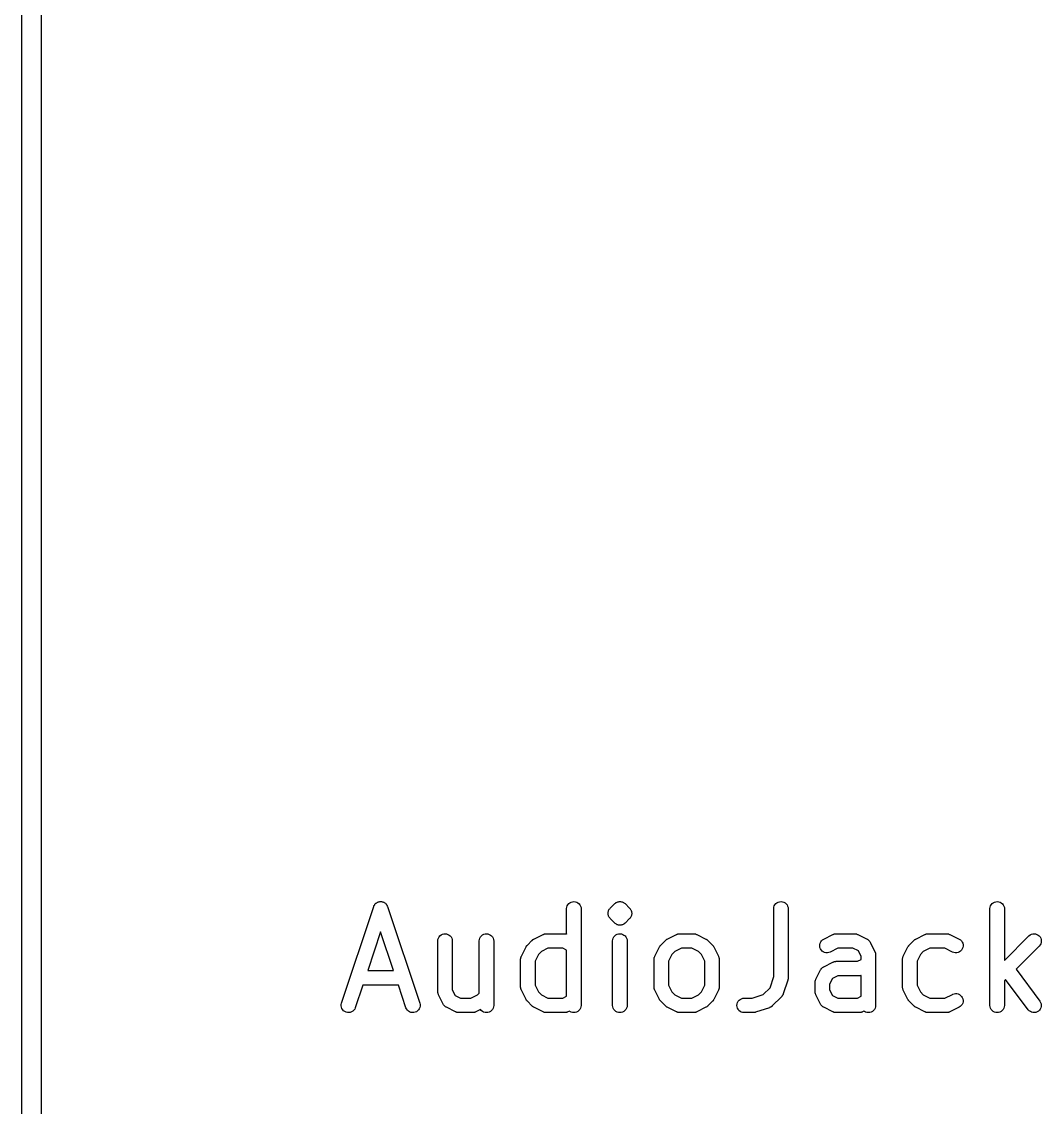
# Model space of a CAD drawing. Extents: x 18 to 40, y -182 to -6.
# Drawn here: x 18.4 to 28.95, y -139.27 to -128.04 of the extents above; entities that cross this region are included whole.
import ezdxf

# ---------------------------------------------------------------- set-up
doc = ezdxf.new("R2010")
doc.units = 0
doc.layers.add('BLACK', color=7, linetype='CONTINUOUS')

msp = doc.modelspace()

# ---------------------------------------------------------------- linework, layer by layer
at = {"layer": 'BLACK', "linetype": 'CONTINUOUS'}
for p, q in [((18.4004, -181.763), (18.4004, -5.7732)), ((18.6004, -5.8683), (18.6004, -181.668)), ((22.0661, -137.157), (22.0678, -137.156)), ((22.0678, -137.156), (22.0694, -137.155)), ((22.0694, -137.155), (22.0739, -137.152)), ((22.0739, -137.152), (22.0781, -137.149)), ((22.0781, -137.149), (22.0801, -137.148)), ((22.0801, -137.148), (22.0819, -137.147)), ((22.0819, -137.147), (22.0868, -137.145)), ((22.0868, -137.145), (22.0915, -137.143)), ((22.0915, -137.143), (22.0936, -137.143)), ((22.0936, -137.143), (22.0956, -137.142)), ((22.0956, -137.142), (22.1007, -137.141)), ((22.1007, -137.141), (22.1058, -137.14)), ((22.1058, -137.14), (22.108, -137.14)), ((22.108, -137.14), (22.1101, -137.14)), ((22.1101, -137.14), (22.1153, -137.14)), ((22.1153, -137.14), (22.1204, -137.14)), ((22.1204, -137.14), (22.1226, -137.14)), ((22.1226, -137.14), (22.1247, -137.14)), ((22.1247, -137.14), (22.1298, -137.141)), ((22.1298, -137.141), (22.1349, -137.142)), ((22.1349, -137.142), (22.1369, -137.143)), ((22.1369, -137.143), (22.139, -137.143)), ((22.139, -137.143), (22.1437, -137.146)), ((22.1437, -137.146), (22.1485, -137.147)), ((22.1485, -137.147), (22.1503, -137.149)), ((22.1503, -137.149), (22.1523, -137.149)), ((22.1523, -137.149), (22.1565, -137.152)), ((22.1565, -137.152), (22.1609, -137.155)), ((22.1609, -137.155), (22.1624, -137.157)), ((24.0623, -137.161), (24.0737, -137.152)), ((24.0737, -137.152), (24.0866, -137.145)), ((24.0866, -137.145), (24.1007, -137.141)), ((24.1007, -137.141), (24.1153, -137.139)), ((24.1153, -137.139), (24.1298, -137.141)), ((24.1298, -137.141), (24.1438, -137.145)), ((24.1438, -137.145), (24.1567, -137.152)), ((24.1567, -137.152), (24.168, -137.162)), ((24.5386, -137.161), (24.5441, -137.156)), ((24.5441, -137.156), (24.5496, -137.152)), ((24.5496, -137.152), (24.5498, -137.152)), ((24.5498, -137.152), (24.5499, -137.152)), ((24.5499, -137.152), (24.55, -137.152)), ((24.55, -137.152), (24.5501, -137.151)), ((24.5501, -137.151), (24.5563, -137.148)), ((24.5563, -137.148), (24.5626, -137.145)), ((24.5626, -137.145), (24.5627, -137.145)), ((24.5627, -137.145), (24.5628, -137.145)), ((24.5628, -137.145), (24.563, -137.145)), ((24.563, -137.145), (24.5631, -137.145)), ((24.5631, -137.145), (24.5699, -137.143)), ((24.5699, -137.143), (24.5766, -137.141)), ((24.5766, -137.141), (24.5767, -137.141)), ((24.5767, -137.141), (24.5769, -137.141)), ((24.5769, -137.141), (24.577, -137.141)), ((24.577, -137.141), (24.5771, -137.141)), ((24.5771, -137.141), (24.5842, -137.14)), ((24.5842, -137.14), (24.5912, -137.139)), ((24.5912, -137.139), (24.5913, -137.139)), ((24.5913, -137.139), (24.5915, -137.139)), ((24.5915, -137.139), (24.5916, -137.139)), ((24.5916, -137.139), (24.5917, -137.139)), ((24.5917, -137.139), (24.5987, -137.14)), ((24.5987, -137.14), (24.6058, -137.141)), ((24.6058, -137.141), (24.6059, -137.141)), ((24.6059, -137.141), (24.606, -137.141)), ((24.606, -137.141), (24.6061, -137.141)), ((24.6061, -137.141), (24.6063, -137.141)), ((24.6063, -137.141), (24.613, -137.143)), ((24.613, -137.143), (24.6198, -137.145)), ((24.6198, -137.145), (24.6199, -137.145)), ((24.6199, -137.145), (24.62, -137.145)), ((24.62, -137.145), (24.6201, -137.145)), ((24.6201, -137.145), (24.6202, -137.145)), ((24.6202, -137.145), (24.6265, -137.149)), ((24.6265, -137.149), (24.6327, -137.152)), ((24.6327, -137.152), (24.6328, -137.152)), ((24.6328, -137.152), (24.6329, -137.152)), ((24.6329, -137.152), (24.633, -137.152)), ((24.633, -137.152), (24.6331, -137.152)), ((24.6331, -137.152), (24.6385, -137.157)), ((26.2051, -137.161), (26.2165, -137.152)), ((26.2165, -137.152), (26.2295, -137.145)), ((26.2295, -137.145), (26.2435, -137.141)), ((26.2435, -137.141), (26.2581, -137.139)), ((26.2581, -137.139), (26.2727, -137.141)), ((26.2727, -137.141), (26.2867, -137.145)), ((26.2867, -137.145), (26.2995, -137.152)), ((26.2995, -137.152), (26.3108, -137.162)), ((28.4432, -137.161), (28.4546, -137.152)), ((28.4546, -137.152), (28.4676, -137.145)), ((28.4676, -137.145), (28.4816, -137.141)), ((28.4816, -137.141), (28.4962, -137.139)), ((28.4962, -137.139), (28.5108, -137.141)), ((28.5108, -137.141), (28.5248, -137.145)), ((28.5248, -137.145), (28.5376, -137.152)), ((28.5376, -137.152), (28.5489, -137.162)), ((21.7103, -138.191), (22.0436, -137.191)), ((22.0436, -137.191), (22.0439, -137.19)), ((22.0439, -137.19), (22.0461, -137.185)), ((22.0461, -137.185), (22.048, -137.18)), ((22.048, -137.18), (22.0492, -137.178)), ((22.0492, -137.178), (22.0501, -137.176)), ((22.0501, -137.176), (22.0531, -137.172)), ((22.0531, -137.172), (22.0559, -137.168)), ((22.0559, -137.168), (22.0574, -137.166)), ((22.0574, -137.166), (22.0587, -137.165)), ((22.0587, -137.165), (22.0625, -137.161)), ((22.0625, -137.161), (22.0661, -137.157)), ((22.1624, -137.157), (22.1642, -137.158)), ((22.1642, -137.158), (22.1677, -137.162)), ((22.1677, -137.162), (22.1715, -137.165)), ((22.1715, -137.165), (22.1727, -137.167)), ((22.1727, -137.167), (22.1742, -137.169)), ((22.1742, -137.169), (22.1769, -137.173)), ((22.1769, -137.173), (22.1799, -137.177)), ((22.1799, -137.177), (22.1808, -137.179)), ((22.1808, -137.179), (22.1819, -137.181)), ((22.1819, -137.181), (22.1838, -137.186)), ((22.1838, -137.186), (22.1859, -137.191)), ((22.1859, -137.191), (22.5192, -138.191)), ((24.0397, -137.213), (24.0414, -137.199)), ((24.0397, -137.214), (24.0397, -137.213)), ((24.0397, -137.476), (24.0397, -137.214)), ((24.0414, -137.199), (24.0458, -137.185)), ((24.0458, -137.185), (24.0529, -137.172)), ((24.0529, -137.172), (24.0623, -137.161)), ((24.168, -137.162), (24.1772, -137.173)), ((24.1772, -137.173), (24.1841, -137.186)), ((24.1841, -137.186), (24.1883, -137.2)), ((24.1883, -137.2), (24.1897, -137.214)), ((24.1897, -137.214), (24.1897, -138.214)), ((24.4683, -137.261), (24.4691, -137.254)), ((24.4683, -137.262), (24.4683, -137.261)), ((24.4683, -137.261), (24.4683, -137.261)), ((24.469, -137.269), (24.4683, -137.262)), ((24.4691, -137.254), (24.4698, -137.247)), ((24.4698, -137.247), (24.4699, -137.247)), ((24.4699, -137.247), (24.472, -137.24)), ((24.4699, -137.247), (24.4699, -137.247)), ((24.472, -137.24), (24.4741, -137.233)), ((24.4741, -137.233), (24.4742, -137.233)), ((24.4742, -137.233), (24.4743, -137.233)), ((24.4743, -137.233), (24.4777, -137.226)), ((24.4777, -137.226), (24.481, -137.22)), ((24.481, -137.22), (24.4811, -137.22)), ((24.4811, -137.22), (24.4813, -137.22)), ((24.4813, -137.22), (24.4858, -137.214)), ((24.4858, -137.214), (24.4903, -137.209)), ((24.4903, -137.209), (24.5379, -137.161)), ((24.5379, -137.161), (24.5383, -137.161)), ((24.5383, -137.161), (24.5383, -137.161)), ((24.5383, -137.161), (24.5383, -137.161)), ((24.5383, -137.161), (24.5384, -137.161)), ((24.5384, -137.161), (24.5385, -137.161)), ((24.5385, -137.161), (24.5385, -137.161)), ((24.5385, -137.161), (24.5386, -137.161)), ((24.6385, -137.157), (24.644, -137.161)), ((24.644, -137.161), (24.6916, -137.209)), ((24.6916, -137.209), (24.6919, -137.209)), ((24.6919, -137.209), (24.6919, -137.209)), ((24.6919, -137.209), (24.692, -137.209)), ((24.692, -137.209), (24.6923, -137.21)), ((24.6923, -137.21), (24.6968, -137.215)), ((24.6968, -137.215), (24.7012, -137.221)), ((24.7012, -137.221), (24.7013, -137.221)), ((24.7013, -137.221), (24.7014, -137.221)), ((24.7014, -137.221), (24.7047, -137.227)), ((24.7047, -137.227), (24.708, -137.234)), ((24.708, -137.234), (24.7081, -137.234)), ((24.7081, -137.234), (24.7082, -137.234)), ((24.7082, -137.234), (24.7102, -137.241)), ((24.7102, -137.241), (24.7122, -137.248)), ((24.7122, -137.248), (24.7122, -137.248)), ((24.7122, -137.248), (24.7123, -137.248)), ((24.7123, -137.248), (24.7129, -137.255)), ((24.7135, -137.263), (24.7128, -137.27)), ((24.7129, -137.255), (24.7135, -137.262)), ((24.7135, -137.262), (24.7135, -137.263)), ((24.7135, -137.263), (24.7135, -137.263)), ((26.1826, -137.213), (26.1842, -137.199)), ((26.1826, -137.214), (26.1826, -137.213)), ((26.1826, -137.916), (26.1826, -137.214)), ((26.1842, -137.199), (26.1887, -137.185)), ((26.1887, -137.185), (26.1957, -137.172)), ((26.1957, -137.172), (26.2051, -137.161)), ((26.3108, -137.162), (26.3201, -137.173)), ((26.3201, -137.173), (26.3269, -137.186)), ((26.3269, -137.186), (26.3312, -137.2)), ((26.3312, -137.2), (26.3326, -137.214)), ((26.3326, -137.214), (26.3326, -137.929)), ((28.4207, -137.213), (28.4223, -137.199)), ((28.4207, -137.214), (28.4207, -137.213)), ((28.4207, -138.214), (28.4207, -137.214)), ((28.4223, -137.199), (28.4268, -137.185)), ((28.4268, -137.185), (28.4338, -137.172)), ((28.4338, -137.172), (28.4432, -137.161)), ((28.5489, -137.162), (28.5582, -137.173)), ((28.5582, -137.173), (28.565, -137.186)), ((28.565, -137.186), (28.5693, -137.2)), ((28.5693, -137.2), (28.5707, -137.214)), ((28.5707, -137.214), (28.5707, -137.748)), ((24.4696, -137.276), (24.469, -137.269)), ((24.4697, -137.276), (24.4696, -137.276)), ((24.4717, -137.283), (24.4697, -137.276)), ((24.4697, -137.276), (24.4697, -137.276)), ((24.4737, -137.29), (24.4717, -137.283)), ((24.4738, -137.29), (24.4737, -137.29)), ((24.4739, -137.29), (24.4738, -137.29)), ((24.4772, -137.297), (24.4739, -137.29)), ((24.4804, -137.303), (24.4772, -137.297)), ((24.4806, -137.303), (24.4804, -137.303)), ((24.4807, -137.303), (24.4806, -137.303)), ((24.4852, -137.309), (24.4807, -137.303)), ((24.4895, -137.314), (24.4852, -137.309)), ((24.4899, -137.315), (24.4895, -137.314)), ((24.4903, -137.315), (24.4899, -137.315)), ((24.4899, -137.315), (24.4899, -137.315)), ((24.4899, -137.315), (24.4899, -137.315)), ((24.5379, -137.363), (24.4903, -137.315)), ((24.5433, -137.367), (24.5379, -137.363)), ((24.5488, -137.372), (24.5433, -137.367)), ((24.5489, -137.372), (24.5488, -137.372)), ((24.549, -137.372), (24.5489, -137.372)), ((24.5491, -137.372), (24.549, -137.372)), ((24.5492, -137.372), (24.5491, -137.372)), ((24.5554, -137.375), (24.5492, -137.372)), ((24.5616, -137.379), (24.5554, -137.375)), ((24.5617, -137.379), (24.5616, -137.379)), ((24.5619, -137.379), (24.5617, -137.379)), ((24.562, -137.379), (24.5619, -137.379)), ((24.5621, -137.379), (24.562, -137.379)), ((24.5688, -137.381), (24.5621, -137.379)), ((24.6188, -137.379), (24.6119, -137.381)), ((24.6189, -137.379), (24.6188, -137.379)), ((24.619, -137.379), (24.6189, -137.379)), ((24.6191, -137.379), (24.619, -137.379)), ((24.6193, -137.379), (24.6191, -137.379)), ((24.6255, -137.376), (24.6193, -137.379)), ((24.6318, -137.373), (24.6255, -137.376)), ((24.6319, -137.372), (24.6318, -137.373)), ((24.632, -137.372), (24.6319, -137.372)), ((24.6321, -137.372), (24.632, -137.372)), ((24.6322, -137.372), (24.6321, -137.372)), ((24.6377, -137.368), (24.6322, -137.372)), ((24.6432, -137.363), (24.6377, -137.368)), ((24.6434, -137.363), (24.6432, -137.363)), ((24.6436, -137.363), (24.6434, -137.363)), ((24.6434, -137.363), (24.6434, -137.363)), ((24.6434, -137.363), (24.6434, -137.363)), ((24.644, -137.363), (24.6436, -137.363)), ((24.6436, -137.363), (24.6436, -137.363)), ((24.6436, -137.363), (24.6436, -137.363)), ((24.6916, -137.315), (24.644, -137.363)), ((24.6961, -137.31), (24.6916, -137.315)), ((24.7006, -137.304), (24.6961, -137.31)), ((24.7007, -137.304), (24.7006, -137.304)), ((24.7009, -137.304), (24.7007, -137.304)), ((24.7042, -137.298), (24.7009, -137.304)), ((24.7076, -137.291), (24.7042, -137.298)), ((24.7077, -137.291), (24.7076, -137.291)), ((24.7078, -137.291), (24.7077, -137.291)), ((24.7099, -137.284), (24.7078, -137.291)), ((24.712, -137.277), (24.7099, -137.284)), ((24.7121, -137.277), (24.712, -137.277)), ((24.712, -137.277), (24.712, -137.277)), ((24.7128, -137.27), (24.7121, -137.277)), ((22.1147, -137.452), (21.9807, -137.854)), ((22.2488, -137.854), (22.1147, -137.452)), ((22.7289, -137.494), (22.7403, -137.485)), ((22.7403, -137.485), (22.7533, -137.478)), ((22.7533, -137.478), (22.7674, -137.474)), ((22.7674, -137.474), (22.7819, -137.473)), ((22.7819, -137.473), (22.7965, -137.474)), ((22.7965, -137.474), (22.8105, -137.479)), ((22.8105, -137.479), (22.8233, -137.486)), ((22.8233, -137.486), (22.8346, -137.495)), ((23.1575, -137.494), (23.1689, -137.485)), ((23.1689, -137.485), (23.1819, -137.478)), ((23.1819, -137.478), (23.1959, -137.474)), ((23.1959, -137.474), (23.2105, -137.473)), ((23.2105, -137.473), (23.2251, -137.474)), ((23.2251, -137.474), (23.239, -137.479)), ((23.239, -137.479), (23.2519, -137.486)), ((23.2519, -137.486), (23.2632, -137.495)), ((23.7002, -137.528), (23.7955, -137.481)), ((23.7955, -137.481), (23.7964, -137.48)), ((23.7964, -137.48), (23.7985, -137.479)), ((23.7985, -137.479), (23.8004, -137.478)), ((23.8004, -137.478), (23.8054, -137.477)), ((23.8054, -137.477), (23.8102, -137.475)), ((23.8102, -137.475), (23.8123, -137.475)), ((23.8123, -137.475), (23.8145, -137.474)), ((23.8145, -137.474), (23.8196, -137.474)), ((23.8196, -137.474), (23.8246, -137.473)), ((23.8246, -137.473), (23.8268, -137.473)), ((23.8268, -137.473), (23.829, -137.473)), ((23.829, -137.473), (24.0195, -137.473)), ((24.0195, -137.473), (24.0205, -137.473)), ((24.0205, -137.473), (24.0227, -137.473)), ((24.0227, -137.473), (24.0249, -137.473)), ((24.0249, -137.473), (24.03, -137.474)), ((24.03, -137.474), (24.0351, -137.474)), ((24.0351, -137.474), (24.0372, -137.475)), ((24.0372, -137.475), (24.0394, -137.475)), ((24.0394, -137.475), (24.0397, -137.476)), ((24.5385, -137.494), (24.5499, -137.485)), ((24.5499, -137.485), (24.5628, -137.478)), ((24.5628, -137.478), (24.5769, -137.474)), ((24.5756, -137.383), (24.5688, -137.381)), ((24.5757, -137.383), (24.5756, -137.383)), ((24.5758, -137.383), (24.5757, -137.383)), ((24.576, -137.383), (24.5758, -137.383)), ((24.5761, -137.383), (24.576, -137.383)), ((24.5831, -137.384), (24.5761, -137.383)), ((24.5769, -137.474), (24.5915, -137.473)), ((24.5901, -137.385), (24.5831, -137.384)), ((24.5903, -137.385), (24.5901, -137.385)), ((24.5904, -137.385), (24.5903, -137.385)), ((24.5905, -137.385), (24.5904, -137.385)), ((24.5907, -137.385), (24.5905, -137.385)), ((24.5977, -137.384), (24.5907, -137.385)), ((24.5915, -137.473), (24.606, -137.474)), ((24.6047, -137.383), (24.5977, -137.384)), ((24.6049, -137.383), (24.6047, -137.383)), ((24.605, -137.383), (24.6049, -137.383)), ((24.6051, -137.383), (24.605, -137.383)), ((24.6052, -137.383), (24.6051, -137.383)), ((24.6119, -137.381), (24.6052, -137.383)), ((24.606, -137.474), (24.62, -137.479)), ((24.62, -137.479), (24.6329, -137.486)), ((24.6329, -137.486), (24.6441, -137.495)), ((25.0812, -137.528), (25.1764, -137.481)), ((25.1764, -137.481), (25.1774, -137.48)), ((25.1774, -137.48), (25.1794, -137.479)), ((25.1794, -137.479), (25.1814, -137.478)), ((25.1814, -137.478), (25.1863, -137.477)), ((25.1863, -137.477), (25.1911, -137.475)), ((25.1911, -137.475), (25.1933, -137.475)), ((25.1933, -137.475), (25.1954, -137.474)), ((25.1954, -137.474), (25.2005, -137.474)), ((25.2005, -137.474), (25.2056, -137.473)), ((25.2056, -137.473), (25.2078, -137.473)), ((25.2078, -137.473), (25.21, -137.473)), ((25.21, -137.473), (25.3528, -137.473)), ((25.3528, -137.473), (25.3539, -137.473)), ((25.3539, -137.473), (25.3561, -137.473)), ((25.3561, -137.473), (25.3583, -137.473)), ((25.3583, -137.473), (25.3633, -137.474)), ((25.3633, -137.474), (25.3684, -137.474)), ((25.3684, -137.474), (25.3705, -137.475)), ((25.3705, -137.475), (25.3727, -137.475)), ((25.3727, -137.475), (25.3775, -137.477)), ((25.3775, -137.477), (25.3824, -137.479)), ((25.3824, -137.479), (25.3843, -137.48)), ((25.3843, -137.48), (25.3864, -137.481)), ((25.3864, -137.481), (25.4816, -137.528)), ((26.7002, -137.528), (26.7955, -137.481)), ((26.7955, -137.481), (26.7964, -137.48)), ((26.7964, -137.48), (26.7985, -137.479)), ((26.7985, -137.479), (26.8004, -137.478)), ((26.8004, -137.478), (26.8054, -137.477)), ((26.8054, -137.477), (26.8102, -137.475)), ((26.8102, -137.475), (26.8123, -137.475)), ((26.8123, -137.475), (26.8145, -137.474)), ((26.8145, -137.474), (26.8196, -137.474)), ((26.8196, -137.474), (26.8246, -137.473)), ((26.8246, -137.473), (26.8268, -137.473)), ((26.8268, -137.473), (26.829, -137.473)), ((26.829, -137.473), (27.0195, -137.473)), ((27.0195, -137.473), (27.0205, -137.473)), ((27.0205, -137.473), (27.0227, -137.473)), ((27.0227, -137.473), (27.0249, -137.473)), ((27.0249, -137.473), (27.03, -137.474)), ((27.03, -137.474), (27.0351, -137.474)), ((27.0351, -137.474), (27.0372, -137.475)), ((27.0372, -137.475), (27.0394, -137.475)), ((27.0394, -137.475), (27.0442, -137.477)), ((27.0442, -137.477), (27.049, -137.479)), ((27.049, -137.479), (27.051, -137.48)), ((27.051, -137.48), (27.053, -137.481)), ((27.053, -137.481), (27.1483, -137.528)), ((27.6526, -137.528), (27.7479, -137.481)), ((27.7479, -137.481), (27.7488, -137.48)), ((27.7488, -137.48), (27.7509, -137.479)), ((27.7509, -137.479), (27.7528, -137.478)), ((27.7528, -137.478), (27.7577, -137.477)), ((27.7577, -137.477), (27.7625, -137.475)), ((27.7625, -137.475), (27.7647, -137.475)), ((27.7647, -137.475), (27.7668, -137.474)), ((27.7668, -137.474), (27.7719, -137.474)), ((27.7719, -137.474), (27.777, -137.473)), ((27.777, -137.473), (27.7792, -137.473)), ((27.7792, -137.473), (27.7814, -137.473)), ((27.7814, -137.473), (27.9719, -137.473)), ((27.9719, -137.473), (27.9729, -137.473)), ((27.9729, -137.473), (27.9751, -137.473)), ((27.9751, -137.473), (27.9773, -137.473)), ((27.9773, -137.473), (27.9824, -137.474)), ((27.9824, -137.474), (27.9875, -137.474)), ((27.9875, -137.474), (27.9896, -137.475)), ((27.9896, -137.475), (27.9918, -137.475)), ((27.9918, -137.475), (27.9965, -137.477)), ((27.9965, -137.477), (28.0014, -137.479)), ((28.0014, -137.479), (28.0034, -137.48)), ((28.0034, -137.48), (28.0054, -137.481)), ((28.0054, -137.481), (28.1007, -137.528)), ((28.8244, -137.494), (28.8358, -137.485)), ((28.8358, -137.485), (28.8488, -137.478)), ((28.8488, -137.478), (28.8628, -137.474)), ((28.8628, -137.474), (28.8774, -137.473)), ((28.8774, -137.473), (28.892, -137.474)), ((28.892, -137.474), (28.9059, -137.479)), ((28.9059, -137.479), (28.9188, -137.486)), ((28.9188, -137.486), (28.93, -137.495)), ((22.7064, -137.547), (22.708, -137.532)), ((22.7064, -137.548), (22.7064, -137.547)), ((22.7064, -138.072), (22.7064, -137.548)), ((22.708, -137.532), (22.7125, -137.518)), ((22.7125, -137.518), (22.7195, -137.505)), ((22.7195, -137.505), (22.7289, -137.494)), ((22.8346, -137.495), (22.8439, -137.506)), ((22.8439, -137.506), (22.8507, -137.519)), ((22.8507, -137.519), (22.855, -137.533)), ((22.855, -137.533), (22.8564, -137.548)), ((22.8564, -137.548), (22.8564, -138.054)), ((23.135, -137.547), (23.1366, -137.532)), ((23.135, -137.548), (23.135, -137.547)), ((23.135, -138.088), (23.135, -137.548)), ((23.1366, -137.532), (23.141, -137.518)), ((23.141, -137.518), (23.1481, -137.505)), ((23.1481, -137.505), (23.1575, -137.494)), ((23.2632, -137.495), (23.2724, -137.506)), ((23.2724, -137.506), (23.2793, -137.519)), ((23.2793, -137.519), (23.2835, -137.533)), ((23.2835, -137.533), (23.285, -137.548)), ((23.285, -137.548), (23.285, -138.214)), ((23.6196, -137.608), (23.6219, -137.605)), ((23.6219, -137.605), (23.6238, -137.601)), ((23.6238, -137.601), (23.6258, -137.599)), ((23.6258, -137.599), (23.6275, -137.596)), ((23.6275, -137.596), (23.6305, -137.593)), ((23.6305, -137.593), (23.6331, -137.59)), ((23.6331, -137.59), (23.6808, -137.542)), ((23.6808, -137.542), (23.6815, -137.542)), ((23.6815, -137.542), (23.6848, -137.539)), ((23.6848, -137.539), (23.6879, -137.536)), ((23.6879, -137.536), (23.6905, -137.534)), ((23.6905, -137.534), (23.6929, -137.532)), ((23.6929, -137.532), (23.6967, -137.53)), ((23.6967, -137.53), (23.7002, -137.528)), ((24.5159, -137.547), (24.5176, -137.532)), ((24.5159, -137.548), (24.5159, -137.547)), ((24.5159, -138.214), (24.5159, -137.548)), ((24.5176, -137.532), (24.522, -137.518)), ((24.522, -137.518), (24.529, -137.505)), ((24.529, -137.505), (24.5385, -137.494)), ((24.6441, -137.495), (24.6534, -137.506)), ((24.6534, -137.506), (24.6603, -137.519)), ((24.6603, -137.519), (24.6645, -137.533)), ((24.6645, -137.533), (24.6659, -137.548)), ((24.6659, -137.548), (24.6659, -138.214)), ((25.0005, -137.608), (25.0028, -137.605)), ((25.0028, -137.605), (25.0048, -137.601)), ((25.0048, -137.601), (25.0068, -137.599)), ((25.0068, -137.599), (25.0085, -137.596)), ((25.0085, -137.596), (25.0114, -137.593)), ((25.0114, -137.593), (25.0141, -137.59)), ((25.0141, -137.59), (25.0617, -137.542)), ((25.0617, -137.542), (25.0624, -137.542)), ((25.0624, -137.542), (25.0657, -137.539)), ((25.0657, -137.539), (25.0688, -137.536)), ((25.0688, -137.536), (25.0715, -137.534)), ((25.0715, -137.534), (25.0739, -137.532)), ((25.0739, -137.532), (25.0776, -137.53)), ((25.0776, -137.53), (25.0812, -137.528)), ((25.4816, -137.528), (25.4825, -137.529)), ((25.4825, -137.529), (25.4861, -137.531)), ((25.4861, -137.531), (25.4898, -137.533)), ((25.4898, -137.533), (25.4922, -137.535)), ((25.4922, -137.535), (25.4948, -137.537)), ((25.4948, -137.537), (25.4978, -137.54)), ((25.4978, -137.54), (25.5011, -137.542)), ((25.5011, -137.542), (25.5487, -137.59)), ((25.5487, -137.59), (25.5495, -137.591)), ((25.5495, -137.591), (25.5521, -137.594)), ((25.5521, -137.594), (25.555, -137.597)), ((25.555, -137.597), (25.5566, -137.6)), ((25.5566, -137.6), (25.5586, -137.602)), ((25.5586, -137.602), (25.5605, -137.606)), ((26.6589, -137.6), (26.6594, -137.586)), ((26.6613, -137.615), (26.6589, -137.6)), ((26.6594, -137.586), (26.6627, -137.571)), ((26.6627, -137.571), (26.6687, -137.558)), ((26.6687, -137.558), (26.6772, -137.546)), ((26.6772, -137.546), (26.6879, -137.536)), ((26.6879, -137.536), (26.7002, -137.528)), ((27.1483, -137.528), (27.1492, -137.529)), ((27.1492, -137.529), (27.1506, -137.53)), ((27.1506, -137.53), (27.1521, -137.53)), ((27.1521, -137.53), (27.1567, -137.534)), ((27.1567, -137.534), (27.1615, -137.537)), ((27.1615, -137.537), (27.1627, -137.538)), ((27.1627, -137.538), (27.164, -137.539)), ((27.164, -137.539), (27.1679, -137.543)), ((27.1679, -137.543), (27.172, -137.547)), ((27.172, -137.547), (27.1729, -137.548)), ((27.1729, -137.548), (27.174, -137.549)), ((27.174, -137.549), (27.1771, -137.554)), ((27.1771, -137.554), (27.1803, -137.559)), ((27.1803, -137.559), (27.181, -137.56)), ((27.181, -137.56), (27.1818, -137.562)), ((27.1818, -137.562), (27.2294, -137.657)), ((27.5719, -137.608), (27.5742, -137.605)), ((27.5742, -137.605), (27.5762, -137.601)), ((27.5762, -137.601), (27.5782, -137.599)), ((27.5782, -137.599), (27.5799, -137.596)), ((27.5799, -137.596), (27.5828, -137.593)), ((27.5828, -137.593), (27.5855, -137.59)), ((27.5855, -137.59), (27.6331, -137.542)), ((27.6331, -137.542), (27.6339, -137.542)), ((27.6339, -137.542), (27.6372, -137.539)), ((27.6372, -137.539), (27.6402, -137.536)), ((27.6402, -137.536), (27.6429, -137.534)), ((27.6429, -137.534), (27.6453, -137.532)), ((27.6453, -137.532), (27.6491, -137.53)), ((27.6491, -137.53), (27.6526, -137.528)), ((28.1007, -137.528), (28.1016, -137.529)), ((28.1016, -137.529), (28.1139, -137.537)), ((28.1139, -137.537), (28.1244, -137.547)), ((28.1244, -137.547), (28.1327, -137.559)), ((28.1327, -137.559), (28.1385, -137.572)), ((28.1385, -137.572), (28.1416, -137.587)), ((28.1419, -137.601), (28.1393, -137.616)), ((28.1416, -137.587), (28.1419, -137.601)), ((28.5707, -137.748), (28.8236, -137.495)), ((28.9297, -137.601), (28.69, -137.84)), ((28.8236, -137.495), (28.8244, -137.494)), ((28.939, -137.589), (28.9297, -137.601)), ((28.93, -137.495), (28.9393, -137.506)), ((28.9459, -137.577), (28.939, -137.589)), ((28.9393, -137.506), (28.9461, -137.519)), ((28.9502, -137.563), (28.9459, -137.577)), ((28.9461, -137.519), (28.9503, -137.533)), ((28.9516, -137.548), (28.9502, -137.563)), ((28.9503, -137.533), (28.9516, -137.548)), ((23.5662, -137.718), (23.5681, -137.714)), ((23.5681, -137.714), (23.5696, -137.709)), ((23.5696, -137.709), (23.5707, -137.707)), ((23.5707, -137.707), (23.5715, -137.705)), ((23.5715, -137.705), (23.6191, -137.609)), ((23.6191, -137.609), (23.6196, -137.608)), ((23.7478, -137.687), (23.7135, -137.756)), ((23.7782, -137.657), (23.7478, -137.687)), ((23.8467, -137.623), (23.7782, -137.657)), ((24.0018, -137.623), (23.8467, -137.623)), ((24.0397, -137.642), (24.0018, -137.623)), ((24.0397, -138.12), (24.0397, -137.642)), ((24.9472, -137.718), (24.949, -137.714)), ((24.949, -137.714), (24.9506, -137.709)), ((24.9506, -137.709), (24.9516, -137.707)), ((24.9516, -137.707), (24.9524, -137.705)), ((24.9524, -137.705), (25, -137.609)), ((25, -137.609), (25.0005, -137.608)), ((25.1288, -137.687), (25.0945, -137.756)), ((25.1592, -137.657), (25.1288, -137.687)), ((25.2277, -137.623), (25.1592, -137.657)), ((25.3351, -137.623), (25.2277, -137.623)), ((25.4036, -137.657), (25.3351, -137.623)), ((25.4341, -137.687), (25.4036, -137.657)), ((25.4683, -137.756), (25.4341, -137.687)), ((25.5605, -137.606), (25.5628, -137.609)), ((25.5628, -137.609), (25.6104, -137.705)), ((25.6104, -137.705), (25.6109, -137.706)), ((25.6109, -137.706), (25.6116, -137.708)), ((25.6116, -137.708), (25.6126, -137.71)), ((25.6126, -137.71), (25.6141, -137.715)), ((25.6141, -137.715), (25.6159, -137.719)), ((26.6665, -137.628), (26.6613, -137.615)), ((26.6742, -137.641), (26.6665, -137.628)), ((26.6842, -137.652), (26.6742, -137.641)), ((26.696, -137.66), (26.6842, -137.652)), ((26.7093, -137.666), (26.696, -137.66)), ((26.7236, -137.67), (26.7093, -137.666)), ((26.7382, -137.67), (26.7236, -137.67)), ((26.7526, -137.668), (26.7382, -137.67)), ((26.7664, -137.663), (26.7526, -137.668)), ((26.7673, -137.662), (26.7664, -137.663)), ((26.8467, -137.623), (26.7673, -137.662)), ((27.0018, -137.623), (26.8467, -137.623)), ((27.0588, -137.651), (27.0018, -137.623)), ((27.0874, -137.708), (27.0588, -137.651)), ((27.0874, -137.739), (27.0874, -137.708)), ((27.2294, -137.657), (27.2299, -137.658)), ((27.2299, -137.658), (27.2307, -137.66)), ((27.2307, -137.66), (27.2317, -137.662)), ((27.2317, -137.662), (27.2332, -137.667)), ((27.2332, -137.667), (27.2349, -137.672)), ((27.2349, -137.672), (27.2353, -137.674)), ((27.2353, -137.674), (27.2359, -137.676)), ((27.2359, -137.676), (27.2364, -137.681)), ((27.2364, -137.681), (27.2372, -137.686)), ((27.2372, -137.686), (27.2371, -137.688)), ((27.2371, -137.688), (27.2374, -137.691)), ((27.2374, -137.691), (27.2374, -138.214)), ((27.5186, -137.718), (27.5204, -137.714)), ((27.5204, -137.714), (27.522, -137.709)), ((27.522, -137.709), (27.5231, -137.707)), ((27.5231, -137.707), (27.5238, -137.705)), ((27.5238, -137.705), (27.5715, -137.609)), ((27.5715, -137.609), (27.5719, -137.608)), ((27.7002, -137.687), (27.6659, -137.756)), ((27.7306, -137.657), (27.7002, -137.687)), ((27.7991, -137.623), (27.7306, -137.657)), ((27.9542, -137.623), (27.7991, -137.623)), ((28.0336, -137.662), (27.9542, -137.623)), ((28.0472, -137.668), (28.0336, -137.662)), ((28.0617, -137.67), (28.0472, -137.668)), ((28.0763, -137.67), (28.0617, -137.67)), ((28.0906, -137.667), (28.0763, -137.67)), ((28.104, -137.661), (28.0906, -137.667)), ((28.116, -137.652), (28.104, -137.661)), ((28.1261, -137.642), (28.116, -137.652)), ((28.134, -137.629), (28.1261, -137.642)), ((28.1393, -137.616), (28.134, -137.629)), ((23.5635, -137.738), (23.5636, -137.737)), ((23.5635, -138.024), (23.5635, -137.738)), ((23.5636, -137.737), (23.5638, -137.735)), ((23.5637, -137.733), (23.5646, -137.728)), ((23.5638, -137.735), (23.5637, -137.733)), ((23.5646, -137.728), (23.5652, -137.723)), ((23.5652, -137.723), (23.5659, -137.72)), ((23.5659, -137.72), (23.5662, -137.718)), ((23.7135, -137.756), (23.7135, -138.006)), ((24.9445, -137.737), (24.9448, -137.735)), ((24.9445, -137.738), (24.9445, -137.737)), ((24.9445, -138.024), (24.9445, -137.738)), ((24.9447, -137.733), (24.9456, -137.728)), ((24.9448, -137.735), (24.9447, -137.733)), ((24.9456, -137.728), (24.9461, -137.723)), ((24.9461, -137.723), (24.9468, -137.72)), ((24.9468, -137.72), (24.9472, -137.718)), ((25.0945, -137.756), (25.0945, -138.006)), ((25.4683, -138.006), (25.4683, -137.756)), ((25.6159, -137.719), (25.6162, -137.722)), ((25.6162, -137.722), (25.6169, -137.724)), ((25.6169, -137.724), (25.6174, -137.729)), ((25.6174, -137.729), (25.6182, -137.734)), ((25.6182, -137.734), (25.6181, -137.736)), ((25.6181, -137.736), (25.6183, -137.738)), ((25.6183, -137.738), (25.6183, -138.024)), ((26.6772, -137.832), (26.6814, -137.828)), ((26.6814, -137.828), (26.6853, -137.824)), ((26.6853, -137.824), (26.6867, -137.823)), ((26.6867, -137.823), (26.6879, -137.822)), ((26.6879, -137.822), (26.6927, -137.819)), ((26.6927, -137.819), (26.6974, -137.815)), ((26.6974, -137.815), (26.6989, -137.815)), ((26.6989, -137.815), (26.7002, -137.814)), ((26.7002, -137.814), (26.7955, -137.766)), ((26.7955, -137.766), (26.7964, -137.766)), ((26.7964, -137.766), (26.7985, -137.765)), ((26.7985, -137.765), (26.8004, -137.764)), ((26.8004, -137.764), (26.8054, -137.763)), ((26.8054, -137.763), (26.8102, -137.761)), ((26.8102, -137.761), (26.8123, -137.76)), ((26.8123, -137.76), (26.8145, -137.76)), ((26.8145, -137.76), (26.8196, -137.759)), ((26.8196, -137.759), (26.8246, -137.759)), ((26.8246, -137.759), (26.8268, -137.759)), ((26.8268, -137.759), (26.829, -137.758)), ((26.829, -137.758), (27.0494, -137.758)), ((27.0494, -137.758), (27.0874, -137.739)), ((27.5159, -137.737), (27.5162, -137.735)), ((27.5159, -137.738), (27.5159, -137.737)), ((27.5159, -138.024), (27.5159, -137.738)), ((27.5161, -137.733), (27.517, -137.728)), ((27.5162, -137.735), (27.5161, -137.733)), ((27.517, -137.728), (27.5176, -137.723)), ((27.5176, -137.723), (27.5182, -137.72)), ((27.5182, -137.72), (27.5186, -137.718)), ((27.6659, -137.756), (27.6659, -138.006)), ((21.9807, -137.854), (22.2488, -137.854)), ((26.1444, -138.031), (26.1826, -137.916)), ((26.3313, -137.941), (26.331, -137.944)), ((26.332, -137.938), (26.3313, -137.941)), ((26.3321, -137.934), (26.332, -137.938)), ((26.3326, -137.93), (26.3321, -137.934)), ((26.3326, -137.929), (26.3326, -137.93)), ((26.6191, -137.943), (26.6667, -137.848)), ((26.6667, -137.848), (26.6672, -137.847)), ((26.6672, -137.847), (26.6681, -137.845)), ((26.6681, -137.845), (26.6687, -137.844)), ((26.6687, -137.844), (26.672, -137.839)), ((26.672, -137.839), (26.6751, -137.834)), ((26.6751, -137.834), (26.6763, -137.833)), ((26.6763, -137.833), (26.6772, -137.832)), ((26.7897, -137.937), (26.7612, -137.994)), ((26.8467, -137.908), (26.7897, -137.937)), ((27.0671, -137.908), (26.8467, -137.908)), ((27.0693, -137.908), (27.0671, -137.908)), ((27.0715, -137.908), (27.0693, -137.908)), ((27.0766, -137.908), (27.0715, -137.908)), ((27.0817, -137.907), (27.0766, -137.908)), ((27.0838, -137.906), (27.0817, -137.907)), ((27.086, -137.906), (27.0838, -137.906)), ((27.0874, -137.906), (27.086, -137.906)), ((27.0874, -138.12), (27.0874, -137.906)), ((28.69, -137.84), (28.9366, -138.169)), ((21.9307, -138.004), (21.8526, -138.238)), ((22.2988, -138.004), (21.9307, -138.004)), ((22.3769, -138.238), (22.2988, -138.004)), ((22.8564, -138.054), (22.8849, -138.111)), ((23.5638, -138.026), (23.5635, -138.024)), ((23.5637, -138.028), (23.5638, -138.026)), ((23.5645, -138.033), (23.5637, -138.028)), ((23.565, -138.038), (23.5645, -138.033)), ((23.5656, -138.041), (23.565, -138.038)), ((23.566, -138.043), (23.5656, -138.041)), ((23.5677, -138.048), (23.566, -138.043)), ((23.5692, -138.052), (23.5677, -138.048)), ((23.5702, -138.054), (23.5692, -138.052)), ((23.571, -138.057), (23.5702, -138.054)), ((23.7135, -138.006), (23.7478, -138.075)), ((24.9447, -138.026), (24.9445, -138.024)), ((24.9446, -138.028), (24.9447, -138.026)), ((24.9454, -138.033), (24.9446, -138.028)), ((24.9459, -138.038), (24.9454, -138.033)), ((24.9466, -138.041), (24.9459, -138.038)), ((24.9469, -138.043), (24.9466, -138.041)), ((24.9487, -138.048), (24.9469, -138.043)), ((24.9502, -138.052), (24.9487, -138.048)), ((24.9512, -138.054), (24.9502, -138.052)), ((24.952, -138.057), (24.9512, -138.054)), ((25.0945, -138.006), (25.1288, -138.075)), ((25.4341, -138.075), (25.4683, -138.006)), ((25.6122, -138.053), (25.6112, -138.055)), ((25.6138, -138.049), (25.6122, -138.053)), ((25.6156, -138.044), (25.6138, -138.049)), ((25.616, -138.042), (25.6156, -138.044)), ((25.6167, -138.039), (25.616, -138.042)), ((25.6172, -138.034), (25.6167, -138.039)), ((25.6181, -138.029), (25.6172, -138.034)), ((25.6183, -138.025), (25.6181, -138.027)), ((25.6181, -138.027), (25.6181, -138.029)), ((25.6183, -138.024), (25.6183, -138.025)), ((26.0742, -138.101), (26.1444, -138.031)), ((26.3287, -137.952), (26.2811, -138.095)), ((26.3297, -137.948), (26.3287, -137.952)), ((26.331, -137.944), (26.3297, -137.948)), ((26.6112, -137.975), (26.6114, -137.973)), ((26.6112, -137.976), (26.6112, -137.975)), ((26.6112, -138.072), (26.6112, -137.976)), ((26.6114, -137.971), (26.6122, -137.966)), ((26.6114, -137.973), (26.6114, -137.971)), ((26.6122, -137.966), (26.6128, -137.961)), ((26.6128, -137.961), (26.6135, -137.959)), ((26.6135, -137.959), (26.6138, -137.956)), ((26.6138, -137.956), (26.6157, -137.952)), ((26.6157, -137.952), (26.6172, -137.947)), ((26.6172, -137.947), (26.6183, -137.945)), ((26.6183, -137.945), (26.6191, -137.943)), ((26.7612, -137.994), (26.7612, -138.054)), ((26.7612, -138.054), (26.7897, -138.111)), ((27.5161, -138.026), (27.5159, -138.024)), ((27.5161, -138.028), (27.5161, -138.026)), ((27.5169, -138.033), (27.5161, -138.028)), ((27.5174, -138.038), (27.5169, -138.033)), ((27.518, -138.041), (27.5174, -138.038)), ((27.5183, -138.043), (27.518, -138.041)), ((27.5201, -138.048), (27.5183, -138.043)), ((27.5216, -138.052), (27.5201, -138.048)), ((27.5226, -138.054), (27.5216, -138.052)), ((27.5234, -138.057), (27.5226, -138.054)), ((27.6659, -138.006), (27.7002, -138.075)), ((28.5828, -137.948), (28.5707, -137.96)), ((28.5707, -137.96), (28.5707, -138.214)), ((28.8166, -138.259), (28.5828, -137.948)), ((22.7066, -138.074), (22.7064, -138.072)), ((22.7065, -138.076), (22.7066, -138.074)), ((22.7073, -138.081), (22.7065, -138.076)), ((22.7078, -138.086), (22.7073, -138.081)), ((22.7085, -138.088), (22.7078, -138.086)), ((22.7088, -138.09), (22.7085, -138.088)), ((22.7106, -138.095), (22.7088, -138.09)), ((22.7121, -138.1), (22.7106, -138.095)), ((22.7131, -138.102), (22.7121, -138.1)), ((22.7139, -138.104), (22.7131, -138.102)), ((22.7143, -138.105), (22.7139, -138.104)), ((22.7619, -138.2), (22.7143, -138.105)), ((22.8849, -138.111), (22.942, -138.139)), ((22.942, -138.139), (23.0494, -138.139)), ((23.0494, -138.139), (23.1179, -138.105)), ((23.1179, -138.105), (23.135, -138.088)), ((23.5715, -138.057), (23.571, -138.057)), ((23.6191, -138.153), (23.5715, -138.057)), ((23.6213, -138.156), (23.6191, -138.153)), ((23.6233, -138.16), (23.6213, -138.156)), ((23.6252, -138.162), (23.6233, -138.16)), ((23.6269, -138.165), (23.6252, -138.162)), ((23.6298, -138.168), (23.6269, -138.165)), ((23.7478, -138.075), (23.7782, -138.105)), ((23.7782, -138.105), (23.8467, -138.139)), ((23.8467, -138.139), (24.0018, -138.139)), ((24.0018, -138.139), (24.0397, -138.12)), ((24.9524, -138.057), (24.952, -138.057)), ((25, -138.153), (24.9524, -138.057)), ((25.0023, -138.156), (25, -138.153)), ((25.0042, -138.16), (25.0023, -138.156)), ((25.0062, -138.162), (25.0042, -138.16)), ((25.0078, -138.165), (25.0062, -138.162)), ((25.0107, -138.168), (25.0078, -138.165)), ((25.1288, -138.075), (25.1592, -138.105)), ((25.1592, -138.105), (25.2277, -138.139)), ((25.2277, -138.139), (25.3351, -138.139)), ((25.3351, -138.139), (25.4036, -138.105)), ((25.4036, -138.105), (25.4341, -138.075)), ((25.5543, -138.166), (25.5514, -138.169)), ((25.556, -138.163), (25.5543, -138.166)), ((25.558, -138.161), (25.556, -138.163)), ((25.56, -138.157), (25.558, -138.161)), ((25.5623, -138.154), (25.56, -138.157)), ((25.5628, -138.153), (25.5623, -138.154)), ((25.6104, -138.057), (25.5628, -138.153)), ((25.6112, -138.055), (25.6104, -138.057)), ((25.8145, -138.172), (25.8238, -138.161)), ((25.8238, -138.161), (25.8351, -138.152)), ((25.8351, -138.152), (25.8481, -138.145)), ((25.8481, -138.145), (25.8621, -138.141)), ((25.8621, -138.141), (25.8766, -138.139)), ((25.8766, -138.139), (25.9597, -138.139)), ((25.9597, -138.139), (26.0742, -138.101)), ((26.263, -138.125), (26.1678, -138.22)), ((26.2644, -138.123), (26.263, -138.125)), ((26.266, -138.121), (26.2644, -138.123)), ((26.269, -138.117), (26.266, -138.121)), ((26.2723, -138.113), (26.269, -138.117)), ((26.2733, -138.111), (26.2723, -138.113)), ((26.2746, -138.11), (26.2733, -138.111)), ((26.2768, -138.105), (26.2746, -138.11)), ((26.2792, -138.1), (26.2768, -138.105)), ((26.2799, -138.098), (26.2792, -138.1)), ((26.2808, -138.096), (26.2799, -138.098)), ((26.2811, -138.095), (26.2808, -138.096)), ((26.6114, -138.074), (26.6112, -138.072)), ((26.6113, -138.076), (26.6114, -138.074)), ((26.6121, -138.081), (26.6113, -138.076)), ((26.6126, -138.086), (26.6121, -138.081)), ((26.6132, -138.088), (26.6126, -138.086)), ((26.6136, -138.09), (26.6132, -138.088)), ((26.6153, -138.095), (26.6136, -138.09)), ((26.6168, -138.1), (26.6153, -138.095)), ((26.6179, -138.102), (26.6168, -138.1)), ((26.6186, -138.104), (26.6179, -138.102)), ((26.6191, -138.105), (26.6186, -138.104)), ((26.6667, -138.2), (26.6191, -138.105)), ((26.7897, -138.111), (26.8467, -138.139)), ((26.8467, -138.139), (27.0494, -138.139)), ((27.0494, -138.139), (27.0874, -138.12)), ((27.5238, -138.057), (27.5234, -138.057)), ((27.5715, -138.153), (27.5238, -138.057)), ((27.5737, -138.156), (27.5715, -138.153)), ((27.5756, -138.16), (27.5737, -138.156)), ((27.5776, -138.162), (27.5756, -138.16)), ((27.5793, -138.165), (27.5776, -138.162)), ((27.5822, -138.168), (27.5793, -138.165)), ((27.7002, -138.075), (27.7306, -138.105)), ((27.7306, -138.105), (27.7991, -138.139)), ((27.7991, -138.139), (27.9542, -138.139)), ((27.9542, -138.139), (28.0336, -138.1)), ((28.0336, -138.1), (28.0345, -138.099)), ((28.0345, -138.099), (28.0483, -138.094)), ((28.0483, -138.094), (28.0627, -138.092)), ((28.0627, -138.092), (28.0773, -138.092)), ((28.0773, -138.092), (28.0916, -138.096)), ((28.0916, -138.096), (28.1049, -138.102)), ((28.1049, -138.102), (28.1168, -138.111)), ((28.1168, -138.111), (28.1267, -138.121)), ((28.1267, -138.121), (28.1344, -138.134)), ((28.1344, -138.134), (28.1396, -138.147)), ((28.1396, -138.147), (28.142, -138.162)), ((28.142, -138.162), (28.1415, -138.176)), ((21.7066, -138.22), (21.707, -138.205)), ((21.709, -138.234), (21.7066, -138.22)), ((21.707, -138.205), (21.7103, -138.191)), ((21.7142, -138.248), (21.709, -138.234)), ((21.722, -138.26), (21.7142, -138.248)), ((21.732, -138.271), (21.722, -138.26)), ((21.7439, -138.279), (21.732, -138.271)), ((21.7572, -138.285), (21.7439, -138.279)), ((21.8267, -138.274), (21.8142, -138.282)), ((21.8375, -138.264), (21.8267, -138.274)), ((21.8461, -138.252), (21.8375, -138.264)), ((21.8522, -138.239), (21.8461, -138.252)), ((21.8526, -138.238), (21.8522, -138.239)), ((22.3829, -138.251), (22.3769, -138.238)), ((22.3913, -138.263), (22.3829, -138.251)), ((22.4019, -138.274), (22.3913, -138.263)), ((22.4143, -138.281), (22.4019, -138.274)), ((22.4967, -138.271), (22.4847, -138.28)), ((22.5069, -138.261), (22.4967, -138.271)), ((22.5148, -138.249), (22.5069, -138.261)), ((22.5202, -138.235), (22.5148, -138.249)), ((22.5192, -138.191), (22.5195, -138.192)), ((22.5195, -138.192), (22.5226, -138.206)), ((22.5228, -138.221), (22.5202, -138.235)), ((22.5226, -138.206), (22.5228, -138.221)), ((22.7628, -138.202), (22.7619, -138.2)), ((22.7634, -138.203), (22.7628, -138.202)), ((22.7667, -138.208), (22.7634, -138.203)), ((22.7697, -138.213), (22.7667, -138.208)), ((22.7708, -138.214), (22.7697, -138.213)), ((22.7718, -138.215), (22.7708, -138.214)), ((22.7759, -138.219), (22.7718, -138.215)), ((22.7798, -138.223), (22.7759, -138.219)), ((22.7811, -138.224), (22.7798, -138.223)), ((22.7823, -138.225), (22.7811, -138.224)), ((22.7871, -138.229), (22.7823, -138.225)), ((22.7917, -138.232), (22.7871, -138.229)), ((22.7932, -138.232), (22.7917, -138.232)), ((22.7945, -138.233), (22.7932, -138.232)), ((22.7955, -138.234), (22.7945, -138.233)), ((22.8907, -138.281), (22.7955, -138.234)), ((23.1488, -138.257), (23.1007, -138.281)), ((23.1568, -138.267), (23.1488, -138.257)), ((23.168, -138.277), (23.1568, -138.267)), ((23.1809, -138.284), (23.168, -138.277)), ((23.251, -138.277), (23.2381, -138.284)), ((23.2625, -138.268), (23.251, -138.277)), ((23.2719, -138.257), (23.2625, -138.268)), ((23.2789, -138.244), (23.2719, -138.257)), ((23.2833, -138.23), (23.2789, -138.244)), ((23.285, -138.215), (23.2833, -138.23)), ((23.285, -138.214), (23.285, -138.215)), ((23.6324, -138.171), (23.6298, -138.168)), ((23.6331, -138.172), (23.6324, -138.171)), ((23.6808, -138.22), (23.6331, -138.172)), ((23.684, -138.222), (23.6808, -138.22)), ((23.687, -138.225), (23.684, -138.222)), ((23.6897, -138.227), (23.687, -138.225)), ((23.6921, -138.229), (23.6897, -138.227)), ((23.6958, -138.231), (23.6921, -138.229)), ((23.6993, -138.233), (23.6958, -138.231)), ((23.7002, -138.234), (23.6993, -138.233)), ((23.7955, -138.281), (23.7002, -138.234)), ((24.069, -138.273), (24.053, -138.281)), ((24.0728, -138.277), (24.069, -138.273)), ((24.0857, -138.284), (24.0728, -138.277)), ((24.1558, -138.277), (24.1428, -138.284)), ((24.1672, -138.268), (24.1558, -138.277)), ((24.1766, -138.257), (24.1672, -138.268)), ((24.1837, -138.244), (24.1766, -138.257)), ((24.1881, -138.23), (24.1837, -138.244)), ((24.1897, -138.215), (24.1881, -138.23)), ((24.1897, -138.214), (24.1897, -138.215)), ((24.5174, -138.229), (24.5159, -138.214)), ((24.5216, -138.243), (24.5174, -138.229)), ((24.5285, -138.256), (24.5216, -138.243)), ((24.5377, -138.267), (24.5285, -138.256)), ((24.549, -138.277), (24.5377, -138.267)), ((24.5619, -138.284), (24.549, -138.277)), ((24.632, -138.277), (24.619, -138.284)), ((24.6434, -138.268), (24.632, -138.277)), ((24.6528, -138.257), (24.6434, -138.268)), ((24.6599, -138.244), (24.6528, -138.257)), ((24.6643, -138.23), (24.6599, -138.244)), ((24.6659, -138.215), (24.6643, -138.23)), ((24.6659, -138.214), (24.6659, -138.215)), ((25.0134, -138.171), (25.0107, -138.168)), ((25.0141, -138.172), (25.0134, -138.171)), ((25.0617, -138.22), (25.0141, -138.172)), ((25.065, -138.222), (25.0617, -138.22)), ((25.068, -138.225), (25.065, -138.222)), ((25.0706, -138.227), (25.068, -138.225)), ((25.073, -138.229), (25.0706, -138.227)), ((25.0767, -138.231), (25.073, -138.229)), ((25.0803, -138.233), (25.0767, -138.231)), ((25.0812, -138.234), (25.0803, -138.233)), ((25.1764, -138.281), (25.0812, -138.234)), ((25.4816, -138.234), (25.3864, -138.281)), ((25.4852, -138.232), (25.4816, -138.234)), ((25.4889, -138.23), (25.4852, -138.232)), ((25.4914, -138.228), (25.4889, -138.23)), ((25.494, -138.226), (25.4914, -138.228)), ((25.4971, -138.223), (25.494, -138.226)), ((25.5004, -138.221), (25.4971, -138.223)), ((25.5011, -138.22), (25.5004, -138.221)), ((25.5487, -138.172), (25.5011, -138.22)), ((25.5514, -138.169), (25.5487, -138.172)), ((25.8016, -138.214), (25.8032, -138.199)), ((25.803, -138.228), (25.8016, -138.214)), ((25.8071, -138.242), (25.803, -138.228)), ((25.8032, -138.199), (25.8075, -138.185)), ((25.8139, -138.255), (25.8071, -138.242)), ((25.8075, -138.185), (25.8145, -138.172)), ((25.8231, -138.267), (25.8139, -138.255)), ((25.8343, -138.276), (25.8231, -138.267)), ((25.8471, -138.283), (25.8343, -138.276)), ((26.1385, -138.238), (25.9956, -138.286)), ((26.1405, -138.237), (26.1385, -138.238)), ((26.1426, -138.236), (26.1405, -138.237)), ((26.1471, -138.234), (26.1426, -138.236)), ((26.1518, -138.232), (26.1471, -138.234)), ((26.1536, -138.231), (26.1518, -138.232)), ((26.1556, -138.23), (26.1536, -138.231)), ((26.1596, -138.226), (26.1556, -138.23)), ((26.1638, -138.224), (26.1596, -138.226)), ((26.1653, -138.222), (26.1638, -138.224)), ((26.167, -138.221), (26.1653, -138.222)), ((26.1678, -138.22), (26.167, -138.221)), ((26.6676, -138.202), (26.6667, -138.2)), ((26.6682, -138.203), (26.6676, -138.202)), ((26.6715, -138.208), (26.6682, -138.203)), ((26.6745, -138.213), (26.6715, -138.208)), ((26.6756, -138.214), (26.6745, -138.213)), ((26.6765, -138.215), (26.6756, -138.214)), ((26.6806, -138.219), (26.6765, -138.215)), ((26.6845, -138.223), (26.6806, -138.219)), ((26.6859, -138.224), (26.6845, -138.223)), ((26.687, -138.225), (26.6859, -138.224)), ((26.6918, -138.229), (26.687, -138.225)), ((26.6965, -138.232), (26.6918, -138.229)), ((26.6979, -138.232), (26.6965, -138.232)), ((26.6993, -138.233), (26.6979, -138.232)), ((26.7002, -138.234), (26.6993, -138.233)), ((26.7955, -138.281), (26.7002, -138.234)), ((27.1167, -138.273), (27.1007, -138.281)), ((27.1204, -138.277), (27.1167, -138.273)), ((27.1333, -138.284), (27.1204, -138.277)), ((27.2034, -138.277), (27.1905, -138.284)), ((27.2148, -138.268), (27.2034, -138.277)), ((27.2242, -138.257), (27.2148, -138.268)), ((27.2313, -138.244), (27.2242, -138.257)), ((27.2357, -138.23), (27.2313, -138.244)), ((27.2373, -138.215), (27.2357, -138.23)), ((27.2374, -138.214), (27.2373, -138.215)), ((27.5848, -138.171), (27.5822, -138.168)), ((27.5855, -138.172), (27.5848, -138.171)), ((27.6331, -138.22), (27.5855, -138.172)), ((27.6364, -138.222), (27.6331, -138.22)), ((27.6394, -138.225), (27.6364, -138.222)), ((27.642, -138.227), (27.6394, -138.225)), ((27.6444, -138.229), (27.642, -138.227)), ((27.6482, -138.231), (27.6444, -138.229)), ((27.6517, -138.233), (27.6482, -138.231)), ((27.6526, -138.234), (27.6517, -138.233)), ((27.7479, -138.281), (27.6526, -138.234)), ((28.1007, -138.234), (28.0054, -138.281)), ((28.1131, -138.226), (28.1007, -138.234)), ((28.1237, -138.216), (28.1131, -138.226)), ((28.1322, -138.204), (28.1237, -138.216)), ((28.1382, -138.191), (28.1322, -138.204)), ((28.1415, -138.176), (28.1382, -138.191)), ((28.4221, -138.229), (28.4207, -138.214)), ((28.4263, -138.243), (28.4221, -138.229)), ((28.4332, -138.256), (28.4263, -138.243)), ((28.4425, -138.267), (28.4332, -138.256)), ((28.4538, -138.277), (28.4425, -138.267)), ((28.4666, -138.284), (28.4538, -138.277)), ((28.5368, -138.277), (28.5238, -138.284)), ((28.5482, -138.268), (28.5368, -138.277)), ((28.5576, -138.257), (28.5482, -138.268)), ((28.5646, -138.244), (28.5576, -138.257)), ((28.5691, -138.23), (28.5646, -138.244)), ((28.5707, -138.215), (28.5691, -138.23)), ((28.5707, -138.214), (28.5707, -138.215)), ((28.8265, -138.27), (28.8166, -138.259)), ((28.8383, -138.279), (28.8265, -138.27)), ((28.8516, -138.285), (28.8383, -138.279)), ((28.9212, -138.275), (28.9087, -138.282)), ((28.9321, -138.265), (28.9212, -138.275)), ((28.9408, -138.253), (28.9321, -138.265)), ((28.9366, -138.169), (28.9373, -138.17)), ((28.9373, -138.17), (28.9447, -138.183)), ((28.9471, -138.24), (28.9408, -138.253)), ((28.9447, -138.183), (28.9495, -138.197)), ((28.9508, -138.226), (28.9471, -138.24)), ((28.9495, -138.197), (28.9516, -138.211)), ((28.9516, -138.211), (28.9508, -138.226)), ((21.7714, -138.289), (21.7572, -138.285)), ((21.7861, -138.289), (21.7714, -138.289)), ((21.8005, -138.287), (21.7861, -138.289)), ((21.8142, -138.282), (21.8005, -138.287)), ((22.4279, -138.287), (22.4143, -138.281)), ((22.4424, -138.289), (22.4279, -138.287)), ((22.457, -138.289), (22.4424, -138.289)), ((22.4713, -138.286), (22.457, -138.289)), ((22.4847, -138.28), (22.4713, -138.286)), ((22.8928, -138.282), (22.8907, -138.281)), ((22.8947, -138.283), (22.8928, -138.282)), ((22.8996, -138.285), (22.8947, -138.283)), ((22.9044, -138.287), (22.8996, -138.285)), ((22.9066, -138.287), (22.9044, -138.287)), ((22.9087, -138.288), (22.9066, -138.287)), ((22.9138, -138.288), (22.9087, -138.288)), ((22.9188, -138.289), (22.9138, -138.288)), ((22.921, -138.289), (22.9188, -138.289)), ((22.9232, -138.289), (22.921, -138.289)), ((22.9243, -138.289), (22.9232, -138.289)), ((23.0671, -138.289), (22.9243, -138.289)), ((23.0693, -138.289), (23.0671, -138.289)), ((23.0715, -138.289), (23.0693, -138.289)), ((23.0766, -138.288), (23.0715, -138.289)), ((23.0817, -138.288), (23.0766, -138.288)), ((23.0838, -138.287), (23.0817, -138.288)), ((23.086, -138.287), (23.0838, -138.287)), ((23.0908, -138.285), (23.086, -138.287)), ((23.0957, -138.284), (23.0908, -138.285)), ((23.0976, -138.283), (23.0957, -138.284)), ((23.0997, -138.282), (23.0976, -138.283)), ((23.1007, -138.281), (23.0997, -138.282)), ((23.1949, -138.288), (23.1809, -138.284)), ((23.2095, -138.289), (23.1949, -138.288)), ((23.224, -138.288), (23.2095, -138.289)), ((23.2381, -138.284), (23.224, -138.288)), ((23.7975, -138.282), (23.7955, -138.281)), ((23.7995, -138.283), (23.7975, -138.282)), ((23.8044, -138.285), (23.7995, -138.283)), ((23.8091, -138.287), (23.8044, -138.285)), ((23.8113, -138.287), (23.8091, -138.287)), ((23.8134, -138.288), (23.8113, -138.287)), ((23.8185, -138.288), (23.8134, -138.288)), ((23.8236, -138.289), (23.8185, -138.288)), ((23.8258, -138.289), (23.8236, -138.289)), ((23.828, -138.289), (23.8258, -138.289)), ((23.829, -138.289), (23.828, -138.289)), ((24.0195, -138.289), (23.829, -138.289)), ((24.0217, -138.289), (24.0195, -138.289)), ((24.0239, -138.289), (24.0217, -138.289)), ((24.029, -138.288), (24.0239, -138.289)), ((24.0341, -138.288), (24.029, -138.288)), ((24.0362, -138.287), (24.0341, -138.288)), ((24.0384, -138.287), (24.0362, -138.287)), ((24.0432, -138.285), (24.0384, -138.287)), ((24.0481, -138.284), (24.0432, -138.285)), ((24.05, -138.283), (24.0481, -138.284)), ((24.0521, -138.282), (24.05, -138.283)), ((24.053, -138.281), (24.0521, -138.282)), ((24.0997, -138.288), (24.0857, -138.284)), ((24.1142, -138.289), (24.0997, -138.288)), ((24.1288, -138.288), (24.1142, -138.289)), ((24.1428, -138.284), (24.1288, -138.288)), ((24.5758, -138.288), (24.5619, -138.284)), ((24.5904, -138.289), (24.5758, -138.288)), ((24.605, -138.288), (24.5904, -138.289)), ((24.619, -138.284), (24.605, -138.288)), ((25.1785, -138.282), (25.1764, -138.281)), ((25.1804, -138.283), (25.1785, -138.282)), ((25.1853, -138.285), (25.1804, -138.283)), ((25.1901, -138.287), (25.1853, -138.285)), ((25.1923, -138.287), (25.1901, -138.287)), ((25.1944, -138.288), (25.1923, -138.287)), ((25.1995, -138.288), (25.1944, -138.288)), ((25.2045, -138.289), (25.1995, -138.288)), ((25.2067, -138.289), (25.2045, -138.289)), ((25.2089, -138.289), (25.2067, -138.289)), ((25.21, -138.289), (25.2089, -138.289)), ((25.3528, -138.289), (25.21, -138.289)), ((25.355, -138.289), (25.3528, -138.289)), ((25.3572, -138.289), (25.355, -138.289)), ((25.3623, -138.288), (25.3572, -138.289)), ((25.3674, -138.288), (25.3623, -138.288)), ((25.3695, -138.287), (25.3674, -138.288)), ((25.3717, -138.287), (25.3695, -138.287)), ((25.3765, -138.285), (25.3717, -138.287)), ((25.3814, -138.284), (25.3765, -138.285)), ((25.3834, -138.283), (25.3814, -138.284)), ((25.3854, -138.282), (25.3834, -138.283)), ((25.3864, -138.281), (25.3854, -138.282)), ((25.861, -138.288), (25.8471, -138.283)), ((25.8756, -138.289), (25.861, -138.288)), ((25.8766, -138.289), (25.8756, -138.289)), ((25.9719, -138.289), (25.8766, -138.289)), ((25.9761, -138.289), (25.9719, -138.289)), ((25.9803, -138.289), (25.9761, -138.289)), ((25.9833, -138.288), (25.9803, -138.289)), ((25.9864, -138.288), (25.9833, -138.288)), ((25.9905, -138.287), (25.9864, -138.288)), ((25.9946, -138.286), (25.9905, -138.287)), ((25.9956, -138.286), (25.9946, -138.286)), ((26.7975, -138.282), (26.7955, -138.281)), ((26.7995, -138.283), (26.7975, -138.282)), ((26.8044, -138.285), (26.7995, -138.283)), ((26.8091, -138.287), (26.8044, -138.285)), ((26.8113, -138.287), (26.8091, -138.287)), ((26.8134, -138.288), (26.8113, -138.287)), ((26.8185, -138.288), (26.8134, -138.288)), ((26.8236, -138.289), (26.8185, -138.288)), ((26.8258, -138.289), (26.8236, -138.289)), ((26.828, -138.289), (26.8258, -138.289)), ((26.829, -138.289), (26.828, -138.289)), ((27.0671, -138.289), (26.829, -138.289)), ((27.0693, -138.289), (27.0671, -138.289)), ((27.0715, -138.289), (27.0693, -138.289)), ((27.0766, -138.288), (27.0715, -138.289)), ((27.0817, -138.288), (27.0766, -138.288)), ((27.0838, -138.287), (27.0817, -138.288)), ((27.086, -138.287), (27.0838, -138.287)), ((27.0908, -138.285), (27.086, -138.287)), ((27.0957, -138.284), (27.0908, -138.285)), ((27.0976, -138.283), (27.0957, -138.284)), ((27.0997, -138.282), (27.0976, -138.283)), ((27.1007, -138.281), (27.0997, -138.282)), ((27.1473, -138.288), (27.1333, -138.284)), ((27.1618, -138.289), (27.1473, -138.288)), ((27.1764, -138.288), (27.1618, -138.289)), ((27.1905, -138.284), (27.1764, -138.288)), ((27.7499, -138.282), (27.7479, -138.281)), ((27.7519, -138.283), (27.7499, -138.282)), ((27.7567, -138.285), (27.7519, -138.283)), ((27.7615, -138.287), (27.7567, -138.285)), ((27.7637, -138.287), (27.7615, -138.287)), ((27.7658, -138.288), (27.7637, -138.287)), ((27.7709, -138.288), (27.7658, -138.288)), ((27.776, -138.289), (27.7709, -138.288)), ((27.7782, -138.289), (27.776, -138.289)), ((27.7804, -138.289), (27.7782, -138.289)), ((27.7814, -138.289), (27.7804, -138.289)), ((27.9719, -138.289), (27.7814, -138.289)), ((27.9741, -138.289), (27.9719, -138.289)), ((27.9763, -138.289), (27.9741, -138.289)), ((27.9813, -138.288), (27.9763, -138.289)), ((27.9864, -138.288), (27.9813, -138.288)), ((27.9886, -138.287), (27.9864, -138.288)), ((27.9907, -138.287), (27.9886, -138.287)), ((27.9956, -138.285), (27.9907, -138.287)), ((28.0005, -138.284), (27.9956, -138.285)), ((28.0024, -138.283), (28.0005, -138.284)), ((28.0045, -138.282), (28.0024, -138.283)), ((28.0054, -138.281), (28.0045, -138.282)), ((28.4806, -138.288), (28.4666, -138.284)), ((28.4952, -138.289), (28.4806, -138.288)), ((28.5097, -138.288), (28.4952, -138.289)), ((28.5238, -138.284), (28.5097, -138.288)), ((28.8658, -138.289), (28.8516, -138.285)), ((28.8804, -138.289), (28.8658, -138.289)), ((28.8949, -138.287), (28.8804, -138.289)), ((28.9087, -138.282), (28.8949, -138.287))]:
    msp.add_line(p, q, dxfattribs=at)

doc.saveas('drawing.dxf')
